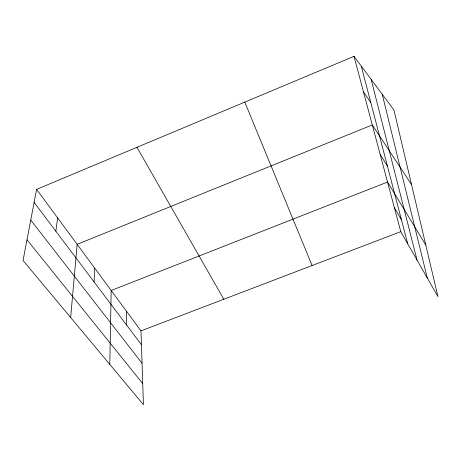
<?xml version="1.0" encoding="UTF-8"?>
<svg xmlns="http://www.w3.org/2000/svg" width="461" height="461" viewBox="0 0 461 461"><rect width="100%" height="100%" fill="white"/><g stroke="black" fill="none" stroke-linecap="round" stroke-linejoin="round"><path stroke-width="0.69" d="M109.793 364.38L111.182 290.482L387.54 182.049L425.797 245.079M94.05 281.89L94.747 268.198M70.66 317.52L77.143 244.336L372.309 124.943L411.523 184.55M55.844 231.232L57.637 217.897M36.598 189.373L23.05 260.5L143.434 404.666L140.98 330.877L36.598 189.373L354.008 56.334L393.953 110.041L437.95 296.613L400.77 231.664L354.008 56.334M140.98 330.877L400.77 231.664M26.997 239.772L142.737 383.61M30.749 220.081L142.057 363.274M34.114 202.414L141.441 344.736M363.527 92.027L370.771 102.451M380.198 154.533L387.355 165.897M394.38 207.698L401.404 219.638M136.957 147.307L223.816 299.247M244.785 102.112L312.091 265.53M361.268 66.096L407.72 243.8M371.151 79.384L417.038 260.079M382.227 94.269L427.289 277.995M126.562 311.331L126.683 325.166"/></g></svg>
